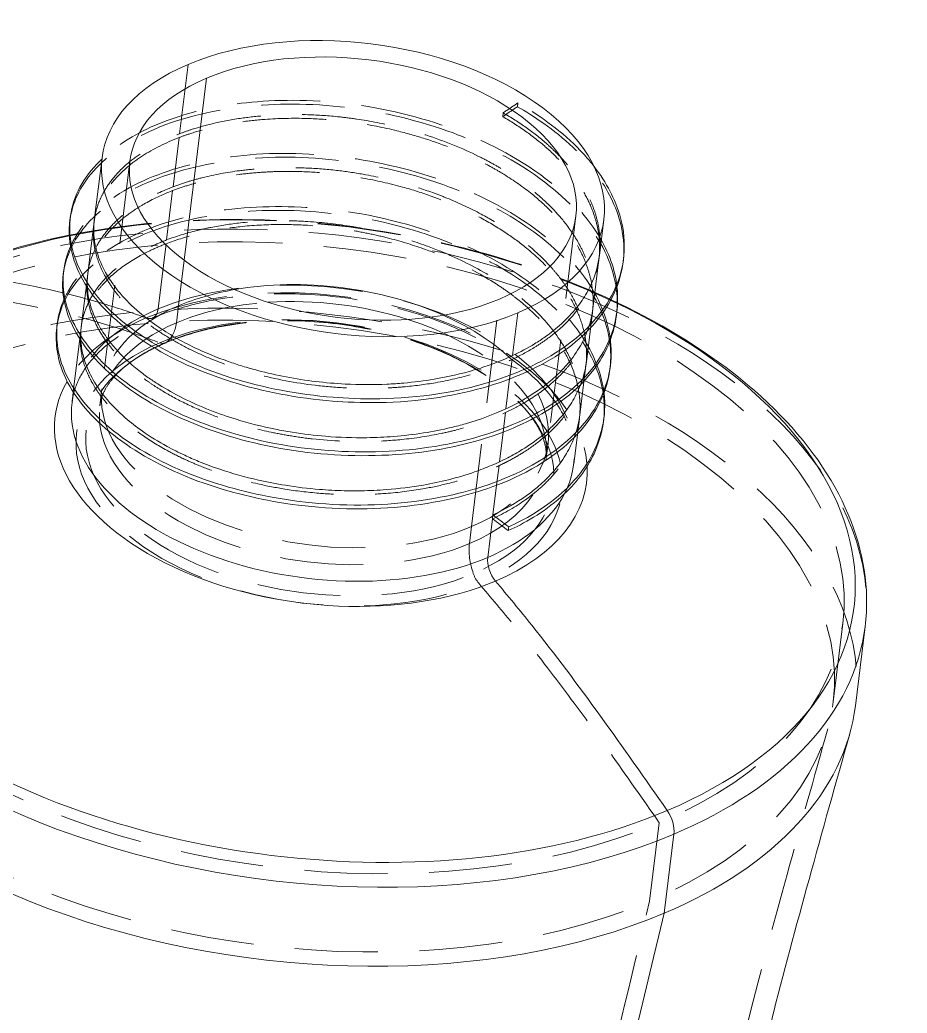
# Model space of a CAD drawing. Header units: millimetres. Extents: x -4200 to 3581, y -7493 to -4075.
# Drawn here: x 715.1 to 762.5, y -4242.2 to -4189.1 of the extents above; entities that cross this region are included whole.
import ezdxf

# ---------------------------------------------------------------- set-up
doc = ezdxf.new("R2010")
doc.units = ezdxf.units.MM
doc.header["$LTSCALE"] = 0.7
doc.linetypes.add('HIDDEN', pattern=[9.525, 6.35, -3.175])

msp = doc.modelspace()

# ---------------------------------------------------------------- linework, layer by layer
at = {"color": 3, "linetype": 'HIDDEN', "lineweight": 0, "extrusion": (0.099506, 0.810411, 0.57735)}
for p, q in [((724.064, -4191.513), (723.609, -4195.217)), ((740.889, -4194.1), (740.865, -4194.303)), ((723.584, -4195.42), (723.261, -4198.054)), ((720.956, -4196.684), (719.464, -4208.84)), ((723.236, -4198.256), (722.912, -4200.89)), ((744.777, -4199.609), (743.285, -4211.765)), ((719.031, -4200.054), (718.708, -4202.688)), ((722.46, -4204.574), (722.887, -4201.093)), ((723.549, -4204.406), (723.848, -4201.975)), ((746.004, -4201.926), (745.681, -4204.56)), ((718.683, -4202.89), (718.36, -4205.524)), ((723.438, -4205.311), (723.549, -4204.406)), ((739.199, -4216.199), (740.692, -4204.043)), ((745.656, -4204.762), (745.333, -4207.396)), ((718.335, -4205.727), (717.932, -4209.01)), ((741.364, -4207.269), (741.236, -4208.312)), ((745.308, -4207.599), (744.984, -4210.233)), ((719.464, -4208.84), (719.353, -4209.745)), ((741.016, -4210.105), (740.888, -4211.151)), ((744.959, -4210.435), (744.662, -4212.853)), ((743.285, -4211.765), (743.174, -4212.67)), ((740.668, -4212.942), (740.539, -4213.989)), ((739.088, -4217.104), (739.199, -4216.199)), ((758.518, -4225.555), (759.031, -4221.373)), ((748.712, -4236.197), (749.226, -4232.015))]:
    msp.add_line(p, q, dxfattribs=at)
at = {"color": 6, "linetype": 'Continuous', "lineweight": 0, "extrusion": (0.099506, 0.810411, 0.57735)}
for p, q in [((723.848, -4201.975), (725.042, -4192.25)), ((719.467, -4196.501), (719.056, -4199.851)), ((717.773, -4199.672), (717.748, -4199.874)), ((746.266, -4199.792), (746.029, -4201.723)), ((747.32, -4201.867), (747.296, -4202.069)), ((717.417, -4202.549), (717.392, -4202.752)), ((741.67, -4204.78), (741.389, -4207.066)), ((746.963, -4204.712), (746.938, -4204.915)), ((717.078, -4205.364), (717.053, -4205.566)), ((746.618, -4207.577), (746.593, -4207.78)), ((741.236, -4208.312), (741.041, -4209.903)), ((717.932, -4209.01), (717.864, -4209.563)), ((746.274, -4210.366), (746.249, -4210.568)), ((740.888, -4211.151), (740.693, -4212.739)), ((740.539, -4213.989), (740.344, -4215.576)), ((740.344, -4215.576), (740.32, -4215.778)), ((740.32, -4215.778), (740.066, -4217.842)), ((759.701, -4225.762), (760.22, -4221.539)), ((750.006, -4232.625), (749.488, -4236.847))]:
    msp.add_line(p, q, dxfattribs=at)
at = {"color": 6, "linetype": 'Continuous', "lineweight": 0, "extrusion": (5.13278e-17, 1.61482e-16, -1)}
msp.add_ellipse((732.867, -4198.147), major_axis=(13.399, -1.645), ratio=0.57735, start_param=-2.356194, end_param=0.785398, dxfattribs=at)
at = {"color": 6, "linetype": 'Continuous', "lineweight": 0, "extrusion": (2.24539e-17, 1.09099e-16, -1)}
msp.add_ellipse((732.867, -4198.147), major_axis=(11.911, -1.462), ratio=0.57735, start_param=-2.356194, end_param=0.785398, dxfattribs=at)
at = {"color": 6, "linetype": 'Continuous', "lineweight": 0}
for centre, major_axis, start_param, end_param in [((732.867, -4198.147), (-13.399, 1.645), -0.785398, 2.356194), ((732.867, -4198.147), (-11.911, 1.462), -0.785398, 2.356194), ((730.555, -4216.973), (-29.066, 3.569), -0.785398, 2.356194), ((731.156, -4212.082), (-14.195, 1.743), -0.239653, 2.356194), ((731.263, -4211.208), (-13.399, 1.645), 0, 2.356194), ((730.443, -4217.883), (-29.776, 3.656), 0, 2.356194), ((740.801, -4218.395), (0.44, -1.037), -2.356194, -1.07857), ((729.925, -4222.106), (-29.776, 3.656), 0, 2.356194)]:
    msp.add_ellipse(centre, major_axis=major_axis, ratio=0.57735, start_param=start_param, end_param=end_param, dxfattribs=at)
at = {"color": 3, "linetype": 'HIDDEN', "lineweight": 0, "extrusion": (-9.96433e-18, 2.24936e-16, -1)}
for centre in [(730.446, -4217.863), (729.932, -4222.045)]:
    msp.add_ellipse(centre, major_axis=(28.585, -3.51), ratio=0.57735, start_param=-2.356194, end_param=0.785398, dxfattribs=at)
at = {"color": 3, "linetype": 'HIDDEN', "lineweight": 0, "extrusion": (-2.96557e-17, -1.08215e-16, -1)}
msp.add_ellipse((730.555, -4216.973), major_axis=(29.066, -3.569), ratio=0.57735, start_param=-2.097647, end_param=-1.041949, dxfattribs=at)
at = {"color": 3, "linetype": 'HIDDEN', "lineweight": 0, "extrusion": (9.00532e-18, -1.10571e-18, -1)}
msp.add_ellipse((730.443, -4217.883), major_axis=(29.776, -3.656), ratio=0.57735, start_param=-2.356194, end_param=0, dxfattribs=at)
at = {"color": 6, "linetype": 'Continuous', "lineweight": 0, "extrusion": (1.34743e-16, -1.65443e-17, -1)}
msp.add_ellipse((730.555, -4216.973), major_axis=(29.066, -3.569), ratio=0.57735, start_param=-2.356194, end_param=-2.097647, dxfattribs=at)
at = {"color": 3, "linetype": 'HIDDEN', "lineweight": 0, "extrusion": (8.90291e-17, 1.56853e-16, -1)}
msp.add_ellipse((731.263, -4211.208), major_axis=(13.399, -1.645), ratio=0.57735, start_param=-2.356194, end_param=0.212743, dxfattribs=at)
at = {"color": 6, "linetype": 'Continuous', "lineweight": 0, "extrusion": (-3.35551e-17, 2.8376e-16, -1)}
msp.add_ellipse((731.374, -4210.303), major_axis=(11.911, -1.462), ratio=0.57735, start_param=-2.057491, end_param=-1.084101, dxfattribs=at)
at = {"color": 3, "linetype": 'HIDDEN', "lineweight": 0, "extrusion": (1.77604e-16, 9.0049e-17, -1)}
msp.add_ellipse((731.156, -4212.082), major_axis=(14.195, -1.743), ratio=0.57735, start_param=-2.356194, end_param=-0.103081, dxfattribs=at)
at = {"color": 3, "linetype": 'HIDDEN', "lineweight": 0}
for centre, major_axis, start_param, end_param in [((730.446, -4217.863), (-28.585, 3.51), -0.785398, 2.356194), ((731.374, -4210.303), (-11.911, 1.462), -0.785398, 2.356194), ((731.156, -4212.082), (-14.195, 1.743), -0.785398, -0.239653), ((731.263, -4211.208), (-13.399, 1.645), -0.785398, 0), ((731.263, -4211.208), (-11.911, 1.462), -0.785398, 2.356194), ((721.725, -4204.021), (1.026, -2.418), 0.114615, 0.785398), ((731.068, -4212.797), (-12.961, 1.591), -0.785398, 2.356194), ((731.101, -4212.531), (-12.475, 1.532), -0.785398, 2.356194), ((722.469, -4205.493), (0.379, -0.893), -0.502094, 0.114615), ((729.932, -4222.045), (-28.585, 3.51), -0.785398, 2.356194)]:
    msp.add_ellipse(centre, major_axis=major_axis, ratio=0.57735, start_param=start_param, end_param=end_param, dxfattribs=at)
at = {"color": 3, "linetype": 'HIDDEN', "lineweight": 0, "extrusion": (-2.07253e-17, 2.54474e-18, -1)}
msp.add_ellipse((729.925, -4222.106), major_axis=(29.776, -3.656), ratio=0.57735, start_param=-2.356194, end_param=0, dxfattribs=at)
at = {"color": 3, "linetype": 'HIDDEN', "lineweight": 0, "extrusion": (-1.996e-17, 1.14307e-16, -1)}
msp.add_ellipse((731.374, -4210.303), major_axis=(11.911, -1.462), ratio=0.57735, start_param=-2.356194, end_param=-2.057491, dxfattribs=at)
at = {"color": 3, "linetype": 'HIDDEN', "lineweight": 0, "extrusion": (1.73252e-16, 2.02439e-16, -1)}
msp.add_ellipse((731.068, -4212.797), major_axis=(12.961, -1.591), ratio=0.57735, start_param=-2.356194, end_param=0.785398, dxfattribs=at)
at = {"color": 3, "linetype": 'HIDDEN', "lineweight": 0, "extrusion": (5.01914e-17, 4.97653e-17, -1)}
msp.add_ellipse((731.101, -4212.531), major_axis=(12.475, -1.532), ratio=0.57735, start_param=-2.356194, end_param=0.785398, dxfattribs=at)
at = {"color": 3, "linetype": 'HIDDEN', "lineweight": 0, "extrusion": (4.45077e-17, 2.18247e-16, -1)}
msp.add_ellipse((731.263, -4211.208), major_axis=(11.911, -1.462), ratio=0.57735, start_param=-2.356194, end_param=-1.889304, dxfattribs=at)
at = {"color": 6, "linetype": 'Continuous', "lineweight": 0, "extrusion": (1.99183e-16, -2.44565e-17, -1)}
msp.add_ellipse((731.263, -4211.208), major_axis=(11.911, -1.462), ratio=0.57735, start_param=-1.889304, end_param=-1.252288, dxfattribs=at)
at = {"color": 6, "linetype": 'Continuous', "lineweight": 0, "extrusion": (6.18625e-17, 4.83323e-17, -1)}
msp.add_ellipse((730.555, -4216.973), major_axis=(29.066, -3.569), ratio=0.57735, start_param=-1.041949, end_param=0.785398, dxfattribs=at)
at = {"color": 3, "linetype": 'HIDDEN', "lineweight": 0, "extrusion": (2.94083e-17, 7.27882e-17, -1)}
for centre, major_axis, start_param, end_param in [((721.725, -4204.021), (0.44, -1.037), -0.785398, 0.492227), ((739.852, -4218.592), (-0.379, 0.893), -2.07289, -1.456181)]:
    msp.add_ellipse(centre, major_axis=major_axis, ratio=0.57735, start_param=start_param, end_param=end_param, dxfattribs=at)
at = {"color": 3, "linetype": 'HIDDEN', "lineweight": 0, "extrusion": (1.92353e-16, 2.00094e-16, -1)}
msp.add_ellipse((731.374, -4210.303), major_axis=(11.911, -1.462), ratio=0.57735, start_param=-1.084101, end_param=0.785398, dxfattribs=at)
at = {"color": 3, "linetype": 'HIDDEN', "lineweight": 0, "extrusion": (4.82674e-17, 2.17786e-16, -1)}
msp.add_ellipse((731.263, -4211.208), major_axis=(11.911, -1.462), ratio=0.57735, start_param=-1.252288, end_param=0.785398, dxfattribs=at)
at = {"color": 6, "linetype": 'Continuous', "lineweight": 0, "extrusion": (2.0936e-16, 3.02218e-17, -1)}
msp.add_ellipse((731.156, -4212.082), major_axis=(14.195, -1.743), ratio=0.57735, start_param=-0.103081, end_param=0.785398, dxfattribs=at)
at = {"color": 6, "linetype": 'Continuous', "lineweight": 0, "extrusion": (-4.44664e-17, -5.04682e-17, -1)}
msp.add_ellipse((731.263, -4211.208), major_axis=(13.399, -1.645), ratio=0.57735, start_param=0.212743, end_param=0.785398, dxfattribs=at)
at = {"color": 3, "linetype": 'HIDDEN', "lineweight": 0, "extrusion": (7.71841e-18, 1.23887e-16, -1)}
msp.add_ellipse((740.801, -4218.395), major_axis=(-1.026, 2.418), ratio=0.57735, start_param=-1.456181, end_param=-0.785398, dxfattribs=at)
at = {"color": 6, "linetype": 'Continuous', "lineweight": 0, "extrusion": (7.22579e-17, 4.70559e-17, -1)}
for centre in [(730.443, -4217.883), (729.925, -4222.106)]:
    msp.add_ellipse(centre, major_axis=(29.776, -3.656), ratio=0.57735, start_param=0, end_param=0.785398, dxfattribs=at)
at = {"color": 6, "linetype": 'Continuous', "lineweight": 0, "extrusion": (2.00534e-16, 2.48165e-17, -1)}
msp.add_ellipse((749.198, -4232.016), major_axis=(0.484, -1.141), ratio=0.57735, start_param=-1.920138, end_param=-0.785398, dxfattribs=at)
at = {"color": 3, "linetype": 'HIDDEN', "lineweight": 0}
for points, knots in [([(746.967, -4203.378), (746.864, -4202.461), (746.537, -4201.548), (745.271, -4199.487), (744.217, -4198.388), (741.235, -4196.199), (739.507, -4195.442), (736.463, -4194.316), (734.534, -4193.849), (730.551, -4193.363), (728.709, -4193.396), (725.685, -4193.719), (723.926, -4194.06), (721.145, -4195.27), (720.194, -4195.881), (719.458, -4196.577)], [-5.258637, -5.258637, -5.258637, -5.258637, -5.101415, -5.101415, -4.902509, -4.902509, -4.652205, -4.652205, -4.301963, -4.301963, -3.931876, -3.931876, -3.572313, -3.572313, -3.327623, -3.327623, -3.327623, -3.327623]), ([(746.938, -4204.915), (746.96, -4204.741), (746.973, -4204.566), (747.011, -4203.201), (746.676, -4202.018), (745.246, -4199.69), (744.192, -4198.59), (741.211, -4196.402), (739.482, -4195.645), (736.438, -4194.519), (734.509, -4194.051), (730.527, -4193.566), (728.684, -4193.598), (725.66, -4193.922), (723.901, -4194.263), (720.89, -4195.573), (719.786, -4196.339), (718.289, -4198.031), (717.865, -4198.924), (717.748, -4199.874)], [9.737089, 9.737089, 9.737089, 9.737089, 9.767198, 9.767198, 9.970911, 9.970911, 10.170077, 10.170077, 10.42071, 10.42071, 10.771412, 10.771412, 11.141984, 11.141984, 11.502019, 11.502019, 11.797201, 11.797201, 12.070836, 12.070836, 12.070836, 12.070836]), ([(741.65, -4193.773), (741.52, -4193.86), (741.39, -4193.948), (741.128, -4194.125), (740.996, -4194.214), (740.865, -4194.303)], [-0.1292947, -0.1292947, -0.1292947, -0.1292947, -0.0650104, -0.0650104, -0.0000104, -0.0000104, -0.0000104, -0.0000104]), ([(740.889, -4194.1), (741.021, -4194.011), (741.153, -4193.922), (741.415, -4193.746), (741.545, -4193.658), (741.675, -4193.57)], [-0.1307165, -0.1307165, -0.1307165, -0.1307165, -0.0657165, -0.0657165, -0.0014321, -0.0014321, -0.0014321, -0.0014321]), ([(741.675, -4193.57), (741.671, -4193.604), (741.667, -4193.638), (741.659, -4193.705), (741.654, -4193.739), (741.65, -4193.773)], [-0.02572589, -0.02572589, -0.02572589, -0.02572589, -0.01321649, -0.01321649, -0.00072589, -0.00072589, -0.00072589, -0.00072589]), ([(747.296, -4202.069), (747.301, -4202.025), (747.306, -4201.981), (747.45, -4200.504), (746.987, -4199.295), (746.117, -4197.615), (745.463, -4196.758), (743.597, -4194.965), (742.483, -4194.248), (741.65, -4193.773)], [14.2641015, 14.2641015, 14.2641015, 14.2641015, 14.2713109, 14.2713109, 14.5041159, 14.5041159, 14.7602523, 14.7602523, 15.0790102, 15.0790102, 15.0790102, 15.0790102]), ([(745.741, -4196.959), (745.423, -4196.547), (745.061, -4196.145), (743.622, -4194.762), (742.508, -4194.046), (741.675, -4193.57)], [-0.4427402, -0.4427402, -0.4427402, -0.4427402, -0.3183493, -0.3183493, -0.000009, -0.000009, -0.000009, -0.000009]), ([(741.016, -4210.105), (741.214, -4210.013), (741.407, -4209.917), (741.77, -4209.724), (741.941, -4209.628), (742.611, -4209.227), (743.068, -4208.898), (743.705, -4208.347), (743.918, -4208.14), (744.254, -4207.776), (744.385, -4207.621), (744.748, -4207.149), (744.955, -4206.824), (745.328, -4206.087), (745.477, -4205.672), (745.636, -4204.963), (745.674, -4204.674), (745.711, -4203.889), (745.662, -4203.39), (745.486, -4202.659), (745.415, -4202.428), (745.246, -4201.975), (745.149, -4201.752), (744.828, -4201.116), (744.571, -4200.706), (744.037, -4200.003), (743.781, -4199.706), (743.176, -4199.082), (742.819, -4198.756), (741.97, -4198.071), (741.466, -4197.716), (740.717, -4197.255), (740.503, -4197.129), (740.047, -4196.876), (739.804, -4196.748), (738.672, -4196.185), (737.723, -4195.803), (736.234, -4195.326), (735.729, -4195.183), (734.498, -4194.882), (733.767, -4194.74), (732.728, -4194.588), (732.423, -4194.55), (731.554, -4194.458), (730.991, -4194.42), (729.663, -4194.378), (728.904, -4194.394), (727.708, -4194.485), (727.258, -4194.534), (726.302, -4194.675), (725.801, -4194.771), (724.93, -4194.981), (724.554, -4195.087), (723.985, -4195.273), (723.782, -4195.344), (723.584, -4195.42)], [-4.246544, -4.246544, -4.246544, -4.246544, -4.167982, -4.167982, -4.094329, -4.094329, -3.871276, -3.871276, -3.745471, -3.745471, -3.656157, -3.656157, -3.478562, -3.478562, -3.265675, -3.265675, -3.122618, -3.122618, -2.880181, -2.880181, -2.768188, -2.768188, -2.659466, -2.659466, -2.454828, -2.454828, -2.300221, -2.300221, -2.121064, -2.121064, -1.907467, -1.907467, -1.824856, -1.824856, -1.735608, -1.735608, -1.417133, -1.417133, -1.25801, -1.25801, -1.035184, -1.035184, -0.942669, -0.942669, -0.771758, -0.771758, -0.536111, -0.536111, -0.389909, -0.389909, -0.218018, -0.218018, -0.079451, -0.079451, -0.000003, -0.000003, -0.000003, -0.000003]), ([(723.609, -4195.217), (723.807, -4195.142), (724.009, -4195.07), (724.579, -4194.884), (724.955, -4194.778), (725.826, -4194.569), (726.327, -4194.472), (727.283, -4194.332), (727.732, -4194.282), (728.929, -4194.192), (729.688, -4194.176), (731.016, -4194.217), (731.578, -4194.256), (732.448, -4194.347), (732.753, -4194.386), (733.792, -4194.537), (734.522, -4194.679), (735.753, -4194.98), (736.259, -4195.123), (737.748, -4195.6), (738.697, -4195.983), (739.829, -4196.546), (740.072, -4196.673), (740.528, -4196.927), (740.742, -4197.052), (741.491, -4197.514), (741.994, -4197.868), (742.844, -4198.554), (743.201, -4198.879), (743.806, -4199.504), (744.062, -4199.801), (744.595, -4200.504), (744.853, -4200.913), (745.174, -4201.55), (745.271, -4201.772), (745.44, -4202.225), (745.511, -4202.456), (745.687, -4203.187), (745.736, -4203.687), (745.699, -4204.472), (745.661, -4204.76), (745.543, -4205.289), (745.47, -4205.529), (745.38, -4205.766)], [-4.246546, -4.246546, -4.246546, -4.246546, -4.167099, -4.167099, -4.028532, -4.028532, -3.856641, -3.856641, -3.710438, -3.710438, -3.474791, -3.474791, -3.30388, -3.30388, -3.211365, -3.211365, -2.988539, -2.988539, -2.829417, -2.829417, -2.510941, -2.510941, -2.421693, -2.421693, -2.339083, -2.339083, -2.125485, -2.125485, -1.946328, -1.946328, -1.791721, -1.791721, -1.587083, -1.587083, -1.478362, -1.478362, -1.366368, -1.366368, -1.123931, -1.123931, -0.980874, -0.980874, -0.85871, -0.85871, -0.85871, -0.85871]), ([(741.364, -4207.269), (741.781, -4207.075), (742.175, -4206.864), (742.741, -4206.518), (742.93, -4206.394), (743.422, -4206.046), (743.711, -4205.815), (744.278, -4205.299), (744.548, -4205.012), (744.992, -4204.456), (745.173, -4204.191), (745.566, -4203.506), (745.745, -4203.078), (745.956, -4202.3), (746.013, -4201.954), (746.043, -4201.431), (746.045, -4201.257), (746.027, -4200.852), (746.001, -4200.62), (745.917, -4200.143), (745.856, -4199.898), (745.673, -4199.323), (745.538, -4198.994), (745.209, -4198.347), (745.017, -4198.03), (744.482, -4197.271), (744.11, -4196.835), (743.518, -4196.249), (743.342, -4196.085), (742.828, -4195.637), (742.474, -4195.358), (741.709, -4194.815), (741.297, -4194.552), (740.865, -4194.303)], [-2.392113, -2.392113, -2.392113, -2.392113, -2.22657, -2.22657, -2.138839, -2.138839, -1.988459, -1.988459, -1.818084, -1.818084, -1.671546, -1.671546, -1.449485, -1.449485, -1.277689, -1.277689, -1.192551, -1.192551, -1.080135, -1.080135, -0.961174, -0.961174, -0.800681, -0.800681, -0.642706, -0.642706, -0.416346, -0.416346, -0.326586, -0.326586, -0.165819, -0.165819, -0.00001, -0.00001, -0.00001, -0.00001]), ([(740.889, -4194.1), (741.322, -4194.35), (741.734, -4194.613), (742.499, -4195.156), (742.853, -4195.434), (743.367, -4195.883), (743.543, -4196.047), (744.135, -4196.633), (744.506, -4197.068), (745.042, -4197.828), (745.234, -4198.145), (745.563, -4198.791), (745.698, -4199.12), (745.881, -4199.695), (745.941, -4199.941), (746.026, -4200.418), (746.052, -4200.649), (746.069, -4201.055), (746.068, -4201.229), (746.052, -4201.509), (746.042, -4201.617), (746.029, -4201.723)], [-2.39211, -2.39211, -2.39211, -2.39211, -2.226301, -2.226301, -2.065534, -2.065534, -1.975773, -1.975773, -1.749414, -1.749414, -1.591439, -1.591439, -1.430946, -1.430946, -1.311984, -1.311984, -1.199569, -1.199569, -1.11443, -1.11443, -1.061557, -1.061557, -1.061557, -1.061557]), ([(723.584, -4195.42), (722.859, -4195.697), (722.205, -4196.024), (721.345, -4196.582), (721.079, -4196.778), (720.515, -4197.256), (720.234, -4197.544), (719.815, -4198.072), (719.659, -4198.305), (719.44, -4198.702), (719.364, -4198.862), (719.197, -4199.277), (719.121, -4199.535), (719.012, -4200.112), (718.99, -4200.432), (719.021, -4201.024), (719.062, -4201.295), (719.225, -4201.956), (719.376, -4202.345), (719.709, -4202.973), (719.859, -4203.215), (720.146, -4203.617), (720.273, -4203.779), (720.708, -4204.292), (721.053, -4204.636), (721.726, -4205.211), (722.035, -4205.449), (722.676, -4205.892), (723.004, -4206.099), (723.685, -4206.489), (724.036, -4206.672), (724.969, -4207.117), (725.571, -4207.364), (726.443, -4207.671), (726.69, -4207.752), (727.21, -4207.912), (727.484, -4207.99), (728.756, -4208.327), (729.791, -4208.524), (731.372, -4208.714), (731.902, -4208.759), (733.177, -4208.825), (733.921, -4208.828), (734.958, -4208.78), (735.258, -4208.76), (736.139, -4208.683), (736.713, -4208.609), (737.974, -4208.39), (738.652, -4208.234), (739.61, -4207.951), (739.915, -4207.851), (740.611, -4207.599), (740.996, -4207.441), (741.364, -4207.269)], [-4.246257, -4.246257, -4.246257, -4.246257, -3.955219, -3.955219, -3.809399, -3.809399, -3.617669, -3.617669, -3.473911, -3.473911, -3.379439, -3.379439, -3.232482, -3.232482, -3.055839, -3.055839, -2.908426, -2.908426, -2.696817, -2.696817, -2.562556, -2.562556, -2.470815, -2.470815, -2.267904, -2.267904, -2.117528, -2.117528, -1.976174, -1.976174, -1.839123, -1.839123, -1.625277, -1.625277, -1.542637, -1.542637, -1.453697, -1.453697, -1.134272, -1.134272, -0.974915, -0.974915, -0.751097, -0.751097, -0.659367, -0.659367, -0.479297, -0.479297, -0.254507, -0.254507, -0.146269, -0.146269, -0.000008, -0.000008, -0.000008, -0.000008]), ([(719.056, -4199.851), (719.067, -4199.765), (719.08, -4199.68), (719.146, -4199.333), (719.222, -4199.075), (719.389, -4198.66), (719.465, -4198.5), (719.684, -4198.102), (719.84, -4197.869), (720.259, -4197.342), (720.54, -4197.054), (721.104, -4196.576), (721.37, -4196.379), (722.23, -4195.821), (722.884, -4195.494), (723.609, -4195.217)], [-1.06168, -1.06168, -1.06168, -1.06168, -1.013886, -1.013886, -0.866914, -0.866914, -0.772431, -0.772431, -0.628658, -0.628658, -0.436908, -0.436908, -0.291072, -0.291072, -0.000003, -0.000003, -0.000003, -0.000003]), ([(746.593, -4207.78), (746.645, -4207.358), (746.647, -4206.929), (746.475, -4205.341), (746.002, -4204.173), (744.129, -4201.591), (742.699, -4200.54), (740.558, -4199.166), (738.982, -4198.342), (735.093, -4197.094), (733.147, -4196.713), (729.292, -4196.393), (727.425, -4196.46), (723.981, -4197.03), (722.436, -4197.515), (719.649, -4198.943), (718.76, -4199.832), (717.766, -4201.288), (717.484, -4202.008), (717.392, -4202.752)], [5.238051, 5.238051, 5.238051, 5.238051, 5.312151, 5.312151, 5.507771, 5.507771, 5.770399, 5.770399, 6.075565, 6.075565, 6.342802, 6.342802, 6.611044, 6.611044, 6.87198, 6.87198, 7.183073, 7.183073, 7.447307, 7.447307, 7.447307, 7.447307]), ([(746.617, -4206.22), (746.48, -4205.091), (746.011, -4203.948), (744.154, -4201.388), (742.724, -4200.337), (740.583, -4198.963), (739.007, -4198.14), (735.118, -4196.891), (733.171, -4196.51), (729.317, -4196.191), (727.45, -4196.257), (724.005, -4196.827), (722.461, -4197.312), (719.674, -4198.74), (718.785, -4199.629), (718.066, -4200.682), (717.912, -4200.956), (717.787, -4201.237)], [-9.75011, -9.75011, -9.75011, -9.75011, -9.558706, -9.558706, -9.296422, -9.296422, -8.991656, -8.991656, -8.724769, -8.724769, -8.456879, -8.456879, -8.196284, -8.196284, -7.885599, -7.885599, -7.780739, -7.780739, -7.780739, -7.780739]), ([(723.261, -4198.054), (723.525, -4197.953), (723.798, -4197.859), (724.326, -4197.695), (724.579, -4197.625), (725.466, -4197.402), (726.128, -4197.277), (727.185, -4197.141), (727.561, -4197.103), (728.219, -4197.057), (728.499, -4197.043), (729.304, -4197.019), (729.834, -4197.023), (730.908, -4197.069), (731.452, -4197.111), (732.472, -4197.228), (732.948, -4197.297), (734.137, -4197.508), (734.846, -4197.668), (736.076, -4198.008), (736.603, -4198.175), (737.376, -4198.453), (737.63, -4198.55), (738.521, -4198.911), (739.136, -4199.198), (740.187, -4199.76), (740.633, -4200.026), (741.446, -4200.566), (741.815, -4200.838), (742.653, -4201.522), (743.096, -4201.944), (743.634, -4202.55), (743.775, -4202.72), (744.024, -4203.044), (744.134, -4203.197), (744.466, -4203.693), (744.661, -4204.04), (744.987, -4204.75), (745.115, -4205.112), (745.289, -4205.803), (745.34, -4206.132), (745.389, -4206.919), (745.356, -4207.375), (745.223, -4208.005), (745.174, -4208.187), (745.089, -4208.447), (745.06, -4208.528), (745.029, -4208.608)], [-4.246159, -4.246159, -4.246159, -4.246159, -4.139938, -4.139938, -4.047114, -4.047114, -3.820872, -3.820872, -3.699405, -3.699405, -3.611316, -3.611316, -3.447966, -3.447966, -3.28323, -3.28323, -3.138824, -3.138824, -2.920866, -2.920866, -2.752279, -2.752279, -2.667731, -2.667731, -2.45169, -2.45169, -2.278139, -2.278139, -2.11731, -2.11731, -1.887716, -1.887716, -1.799669, -1.799669, -1.722074, -1.722074, -1.550142, -1.550142, -1.374128, -1.374128, -1.214708, -1.214708, -0.990702, -0.990702, -0.899044, -0.899044, -0.857596, -0.857596, -0.857596, -0.857596]), ([(740.668, -4212.942), (740.817, -4212.872), (740.964, -4212.8), (741.378, -4212.587), (741.638, -4212.441), (742.246, -4212.065), (742.581, -4211.829), (743.177, -4211.349), (743.442, -4211.106), (743.979, -4210.542), (744.239, -4210.215), (744.643, -4209.593), (744.798, -4209.302), (744.987, -4208.861), (745.042, -4208.715), (745.149, -4208.389), (745.198, -4208.208), (745.331, -4207.578), (745.364, -4207.122), (745.315, -4206.335), (745.264, -4206.006), (745.091, -4205.314), (744.962, -4204.952), (744.636, -4204.242), (744.441, -4203.895), (744.109, -4203.399), (743.999, -4203.246), (743.75, -4202.923), (743.609, -4202.753), (743.072, -4202.147), (742.628, -4201.725), (741.79, -4201.04), (741.421, -4200.769), (740.608, -4200.229), (740.162, -4199.963), (739.111, -4199.4), (738.497, -4199.113), (737.605, -4198.752), (737.351, -4198.655), (736.578, -4198.378), (736.051, -4198.211), (734.821, -4197.871), (734.113, -4197.711), (732.923, -4197.5), (732.447, -4197.431), (731.427, -4197.314), (730.884, -4197.271), (729.809, -4197.225), (729.279, -4197.222), (728.474, -4197.246), (728.194, -4197.26), (727.536, -4197.306), (727.16, -4197.343), (726.103, -4197.48), (725.441, -4197.604), (724.554, -4197.827), (724.302, -4197.898), (723.774, -4198.061), (723.5, -4198.155), (723.236, -4198.256)], [-4.246164, -4.246164, -4.246164, -4.246164, -4.18681, -4.18681, -4.074974, -4.074974, -3.913323, -3.913323, -3.762976, -3.762976, -3.577091, -3.577091, -3.421997, -3.421997, -3.347122, -3.347122, -3.255464, -3.255464, -3.031458, -3.031458, -2.872038, -2.872038, -2.696024, -2.696024, -2.524091, -2.524091, -2.446496, -2.446496, -2.35845, -2.35845, -2.128856, -2.128856, -1.968027, -1.968027, -1.794476, -1.794476, -1.578435, -1.578435, -1.493887, -1.493887, -1.3253, -1.3253, -1.107342, -1.107342, -0.962936, -0.962936, -0.7982, -0.7982, -0.63485, -0.63485, -0.546761, -0.546761, -0.425294, -0.425294, -0.199052, -0.199052, -0.106228, -0.106228, -0.000007, -0.000007, -0.000007, -0.000007]), ([(718.686, -4203.425), (718.678, -4203.301), (718.676, -4203.177), (718.687, -4202.837), (718.711, -4202.622), (718.833, -4201.996), (718.979, -4201.592), (719.322, -4200.961), (719.479, -4200.723), (719.872, -4200.225), (720.116, -4199.968), (720.634, -4199.508), (720.9, -4199.303), (721.355, -4198.996), (721.531, -4198.887), (722.184, -4198.511), (722.702, -4198.267), (723.261, -4198.054)], [-1.197189, -1.197189, -1.197189, -1.197189, -1.12908, -1.12908, -1.009728, -1.009728, -0.777376, -0.777376, -0.631548, -0.631548, -0.461125, -0.461125, -0.311655, -0.311655, -0.224591, -0.224591, -0.000006, -0.000006, -0.000006, -0.000006]), ([(723.236, -4198.256), (722.679, -4198.469), (722.163, -4198.712), (721.511, -4199.087), (721.335, -4199.196), (720.869, -4199.51), (720.595, -4199.721), (720.076, -4200.186), (719.835, -4200.441), (719.447, -4200.936), (719.291, -4201.172), (718.955, -4201.795), (718.811, -4202.19), (718.688, -4202.811), (718.662, -4203.029), (718.65, -4203.408), (718.654, -4203.569), (718.694, -4204.027), (718.751, -4204.325), (718.932, -4204.927), (719.056, -4205.23), (719.35, -4205.794), (719.511, -4206.054), (719.977, -4206.701), (720.312, -4207.081), (720.916, -4207.656), (721.151, -4207.859), (721.579, -4208.199), (721.766, -4208.338), (722.127, -4208.591), (722.3, -4208.706), (722.866, -4209.064), (723.278, -4209.296), (724.173, -4209.749), (724.658, -4209.966), (725.608, -4210.341), (726.066, -4210.502), (727.172, -4210.846), (727.828, -4211.016), (728.832, -4211.228), (729.169, -4211.291), (729.902, -4211.411), (730.299, -4211.466), (731.761, -4211.629), (732.834, -4211.674), (734.422, -4211.631), (734.945, -4211.598), (736.189, -4211.475), (736.901, -4211.366), (737.865, -4211.163), (738.137, -4211.1), (738.909, -4210.9), (739.397, -4210.749), (740.264, -4210.435), (740.648, -4210.277), (741.016, -4210.105)], [-4.246436, -4.246436, -4.246436, -4.246436, -4.022781, -4.022781, -3.935394, -3.935394, -3.781129, -3.781129, -3.612722, -3.612722, -3.467404, -3.467404, -3.239831, -3.239831, -3.118714, -3.118714, -3.030722, -3.030722, -2.868557, -2.868557, -2.703352, -2.703352, -2.558831, -2.558831, -2.339569, -2.339569, -2.215302, -2.215302, -2.126426, -2.126426, -2.049568, -2.049568, -1.882361, -1.882361, -1.704531, -1.704531, -1.548678, -1.548678, -1.339017, -1.339017, -1.235, -1.235, -1.114324, -1.114324, -0.793006, -0.793006, -0.633165, -0.633165, -0.40749, -0.40749, -0.316989, -0.316989, -0.146074, -0.146074, -0.000005, -0.000005, -0.000005, -0.000005]), ([(746.276, -4209.054), (746.263, -4208.951), (746.248, -4208.846), (746.018, -4207.538), (745.414, -4206.33), (743.547, -4204.075), (742.325, -4203.068), (739.328, -4201.314), (737.611, -4200.592), (733.459, -4199.402), (731.461, -4199.202), (728.261, -4199.047), (726.459, -4199.16), (722.921, -4199.839), (721.443, -4200.437), (719.358, -4201.653), (718.337, -4202.46), (717.594, -4203.735), (717.508, -4203.906), (717.432, -4204.079)], [-14.269257, -14.269257, -14.269257, -14.269257, -14.25228, -14.25228, -14.060726, -14.060726, -13.868619, -13.868619, -13.679673, -13.679673, -13.437512, -13.437512, -13.111366, -13.111366, -12.731344, -12.731344, -12.387022, -12.387022, -12.334923, -12.334923, -12.334923, -12.334923]), ([(746.249, -4210.568), (746.31, -4210.082), (746.309, -4209.537), (745.993, -4207.74), (745.39, -4206.533), (743.522, -4204.277), (742.3, -4203.271), (739.303, -4201.516), (737.586, -4200.795), (733.434, -4199.605), (731.436, -4199.405), (728.236, -4199.249), (726.434, -4199.363), (722.896, -4200.042), (721.419, -4200.64), (719.333, -4201.856), (718.312, -4202.663), (717.335, -4204.341), (717.13, -4204.946), (717.053, -4205.566)], [0.713036, 0.713036, 0.713036, 0.713036, 0.808038, 0.808038, 0.999844, 0.999844, 1.192203, 1.192203, 1.381396, 1.381396, 1.623876, 1.623876, 1.95045, 1.95045, 2.33097, 2.33097, 2.675743, 2.675743, 2.85347, 2.85347, 2.85347, 2.85347]), ([(717.72, -4200.634), (718.283, -4200.521), (718.855, -4200.419), (722.404, -4199.863), (725.559, -4199.701), (731.92, -4199.991), (735.124, -4200.441), (741.272, -4201.911), (744.214, -4202.929), (746.919, -4204.205), (746.96, -4204.224), (747.001, -4204.243)], [3.40499, 3.40499, 3.40499, 3.40499, 3.46858, 3.46858, 3.79482, 3.79482, 4.12015, 4.12015, 4.445582, 4.445582, 4.450565, 4.450565, 4.450565, 4.450565]), ([(740.32, -4215.778), (740.97, -4215.475), (741.565, -4215.132), (742.298, -4214.61), (742.49, -4214.462), (742.927, -4214.096), (743.162, -4213.874), (743.662, -4213.339), (743.912, -4213.021), (744.296, -4212.424), (744.443, -4212.15), (744.713, -4211.53), (744.823, -4211.183), (744.962, -4210.501), (744.996, -4210.168), (744.997, -4209.676), (744.991, -4209.52), (744.961, -4209.185), (744.936, -4209.004), (744.811, -4208.349), (744.656, -4207.875), (744.286, -4207.076), (744.102, -4206.75), (743.473, -4205.8), (742.946, -4205.193), (742.14, -4204.455), (741.953, -4204.294), (741.58, -4203.991), (741.395, -4203.849), (740.983, -4203.548), (740.754, -4203.391), (739.783, -4202.763), (738.98, -4202.332), (737.675, -4201.752), (737.215, -4201.568), (736.121, -4201.175), (735.479, -4200.977), (734.475, -4200.717), (734.122, -4200.634), (733.406, -4200.483), (733.042, -4200.416), (731.88, -4200.229), (731.08, -4200.143), (729.819, -4200.073), (729.356, -4200.062), (728.197, -4200.07), (727.509, -4200.108), (726.299, -4200.239), (725.77, -4200.319), (725.001, -4200.472), (724.747, -4200.528), (723.932, -4200.731), (723.394, -4200.899), (722.887, -4201.093)], [-4.246747, -4.246747, -4.246747, -4.246747, -3.98835, -3.98835, -3.890563, -3.890563, -3.754334, -3.754334, -3.573693, -3.573693, -3.427507, -3.427507, -3.250516, -3.250516, -3.08607, -3.08607, -3.010182, -3.010182, -2.922726, -2.922726, -2.692597, -2.692597, -2.531055, -2.531055, -2.214925, -2.214925, -2.124725, -2.124725, -2.041834, -2.041834, -1.945911, -1.945911, -1.648401, -1.648401, -1.493973, -1.493973, -1.289685, -1.289685, -1.180704, -1.180704, -1.069743, -1.069743, -0.827721, -0.827721, -0.685739, -0.685739, -0.468778, -0.468778, -0.292493, -0.292493, -0.203276, -0.203276, -0.000007, -0.000007, -0.000007, -0.000007]), ([(722.912, -4200.89), (723.418, -4200.697), (723.957, -4200.529), (724.772, -4200.326), (725.026, -4200.269), (725.795, -4200.117), (726.323, -4200.036), (727.534, -4199.906), (728.222, -4199.867), (729.381, -4199.859), (729.844, -4199.87), (731.105, -4199.941), (731.905, -4200.027), (733.067, -4200.214), (733.43, -4200.281), (734.147, -4200.431), (734.5, -4200.514), (735.504, -4200.775), (736.146, -4200.972), (737.24, -4201.366), (737.7, -4201.55), (739.004, -4202.129), (739.808, -4202.561), (740.779, -4203.188), (741.008, -4203.345), (741.42, -4203.646), (741.605, -4203.788), (741.978, -4204.091), (742.165, -4204.252), (742.971, -4204.99), (743.498, -4205.597), (744.127, -4206.547), (744.31, -4206.874), (744.681, -4207.672), (744.836, -4208.147), (744.961, -4208.802), (744.986, -4208.982), (745.016, -4209.318), (745.022, -4209.474), (745.021, -4209.965), (744.987, -4210.298), (744.864, -4210.899), (744.786, -4211.167), (744.686, -4211.431)], [-4.246751, -4.246751, -4.246751, -4.246751, -4.043482, -4.043482, -3.954265, -3.954265, -3.777979, -3.777979, -3.561018, -3.561018, -3.419037, -3.419037, -3.177015, -3.177015, -3.066053, -3.066053, -2.957072, -2.957072, -2.752784, -2.752784, -2.598357, -2.598357, -2.300847, -2.300847, -2.204923, -2.204923, -2.122033, -2.122033, -2.031832, -2.031832, -1.715702, -1.715702, -1.55416, -1.55416, -1.324031, -1.324031, -1.236575, -1.236575, -1.160687, -1.160687, -0.996242, -0.996242, -0.860115, -0.860115, -0.860115, -0.860115]), ([(722.887, -4201.093), (722.603, -4201.201), (722.33, -4201.318), (721.848, -4201.545), (721.636, -4201.654), (720.948, -4202.041), (720.513, -4202.34), (719.927, -4202.838), (719.738, -4203.019), (719.442, -4203.341), (719.327, -4203.478), (719.018, -4203.886), (718.848, -4204.163), (718.58, -4204.724), (718.48, -4205.007), (718.352, -4205.55), (718.317, -4205.808), (718.294, -4206.454), (718.335, -4206.844), (718.489, -4207.468), (718.566, -4207.702), (718.73, -4208.099), (718.808, -4208.262), (719.088, -4208.785), (719.326, -4209.14), (719.916, -4209.865), (720.274, -4210.232), (720.964, -4210.831), (721.27, -4211.07), (722.008, -4211.589), (722.451, -4211.863), (723.223, -4212.285), (723.535, -4212.442), (724.099, -4212.704), (724.348, -4212.812), (724.966, -4213.065), (725.341, -4213.205), (726.39, -4213.559), (727.082, -4213.754), (728.268, -4214.024), (728.749, -4214.117), (729.835, -4214.292), (730.441, -4214.365), (731.489, -4214.45), (731.928, -4214.473), (732.675, -4214.491), (732.981, -4214.492), (733.738, -4214.48), (734.187, -4214.46), (735.302, -4214.374), (735.962, -4214.292), (737.061, -4214.1), (737.508, -4214.005), (738.424, -4213.775), (738.889, -4213.636), (739.646, -4213.373), (739.946, -4213.257), (740.383, -4213.072), (740.526, -4213.008), (740.668, -4212.942)], [-4.246103, -4.246103, -4.246103, -4.246103, -4.132, -4.132, -4.036309, -4.036309, -3.808009, -3.808009, -3.684987, -3.684987, -3.59646, -3.59646, -3.428017, -3.428017, -3.265271, -3.265271, -3.121351, -3.121351, -2.909144, -2.909144, -2.782118, -2.782118, -2.692457, -2.692457, -2.49429, -2.49429, -2.278718, -2.278718, -2.128168, -2.128168, -1.939495, -1.939495, -1.819753, -1.819753, -1.729421, -1.729421, -1.600061, -1.600061, -1.375994, -1.375994, -1.226826, -1.226826, -1.043481, -1.043481, -0.911472, -0.911472, -0.819095, -0.819095, -0.682649, -0.682649, -0.476385, -0.476385, -0.32961, -0.32961, -0.167729, -0.167729, -0.056184, -0.056184, -0.000001, -0.000001, -0.000001, -0.000001]), ([(718.337, -4206.25), (718.329, -4206.122), (718.328, -4205.994), (718.342, -4205.606), (718.377, -4205.347), (718.505, -4204.804), (718.605, -4204.522), (718.873, -4203.961), (719.043, -4203.684), (719.351, -4203.276), (719.467, -4203.138), (719.763, -4202.816), (719.952, -4202.635), (720.538, -4202.137), (720.973, -4201.838), (721.661, -4201.452), (721.873, -4201.343), (722.355, -4201.115), (722.628, -4200.999), (722.912, -4200.89)], [-1.19492, -1.19492, -1.19492, -1.19492, -1.12476, -1.12476, -0.98084, -0.98084, -0.818093, -0.818093, -0.64965, -0.64965, -0.561124, -0.561124, -0.438102, -0.438102, -0.209802, -0.209802, -0.11411, -0.11411, -0.000007, -0.000007, -0.000007, -0.000007]), ([(711.666, -4203.711), (712.689, -4203.878), (714.661, -4204.205), (717.583, -4204.806), (720.179, -4205.526), (721.847, -4206.116), (722.553, -4206.381)], [0, 0, 0, 0, 0.282458, 0.545652, 0.808846, 1, 1, 1, 1]), ([(721.83, -4205.055), (721.115, -4204.796), (719.625, -4204.293), (718.149, -4203.897), (717.381, -4203.713)], [0, 0, 0, 0, 0.2032496, 0.4252624, 0.4252624, 0.4252624, 0.4252624]), ([(722.165, -4205.058), (723.195, -4204.621), (724.383, -4204.28), (726.963, -4203.838), (728.356, -4203.739), (731.203, -4203.804), (732.657, -4203.968), (735.466, -4204.545), (736.821, -4204.958), (739.284, -4205.979), (740.393, -4206.588), (742.251, -4207.919), (743.002, -4208.64), (744.106, -4210.108), (744.451, -4210.85), (744.695, -4212), (744.714, -4212.431), (744.662, -4212.853)], [3.141593, 3.141593, 3.141593, 3.141593, 3.447489, 3.447489, 3.755586, 3.755586, 4.065589, 4.065589, 4.375694, 4.375694, 4.684046, 4.684046, 4.990022, 4.990022, 5.301456, 5.301456, 5.497787, 5.497787, 5.497787, 5.497787]), ([(717.864, -4209.563), (717.905, -4209.225), (717.992, -4208.893), (718.262, -4208.236), (718.446, -4207.91), (718.916, -4207.271), (719.204, -4206.958), (719.882, -4206.357), (720.272, -4206.069), (721.15, -4205.532), (721.637, -4205.282), (722.165, -4205.058)], [2.3561945, 2.3561945, 2.3561945, 2.3561945, 2.5132741, 2.5132741, 2.6703538, 2.6703538, 2.8274334, 2.8274334, 2.984513, 2.984513, 3.1415927, 3.1415927, 3.1415927, 3.1415927]), ([(722.848, -4206.386), (723.793, -4205.985), (724.883, -4205.672), (727.249, -4205.269), (728.526, -4205.179), (731.133, -4205.24), (732.463, -4205.392), (735.033, -4205.923), (736.273, -4206.302), (738.525, -4207.241), (739.538, -4207.8), (740.983, -4208.841), (741.497, -4209.294), (741.923, -4209.758)], [3.141593, 3.141593, 3.141593, 3.141593, 3.448319, 3.448319, 3.7571, 3.7571, 4.067671, 4.067671, 4.378327, 4.378327, 4.687321, 4.687321, 4.902061, 4.902061, 4.902061, 4.902061]), ([(721.27, -4207.222), (721.363, -4207.161), (721.459, -4207.1), (721.654, -4206.982), (721.755, -4206.924), (721.961, -4206.81), (722.066, -4206.754), (722.281, -4206.644), (722.392, -4206.591), (722.616, -4206.486), (722.731, -4206.436), (722.848, -4206.386)], [2.9519204, 2.9519204, 2.9519204, 2.9519204, 2.9898549, 2.9898549, 3.0277893, 3.0277893, 3.0657238, 3.0657238, 3.1036582, 3.1036582, 3.1415927, 3.1415927, 3.1415927, 3.1415927]), ([(719.353, -4209.745), (719.371, -4209.592), (719.406, -4209.44), (719.511, -4209.129), (719.583, -4208.969), (719.772, -4208.638), (719.891, -4208.466), (720.185, -4208.115), (720.36, -4207.935), (720.77, -4207.576), (721.006, -4207.397), (721.27, -4207.222)], [2.3561945, 2.3561945, 2.3561945, 2.3561945, 2.4753397, 2.4753397, 2.5944849, 2.5944849, 2.71363, 2.71363, 2.8327752, 2.8327752, 2.9519204, 2.9519204, 2.9519204, 2.9519204]), ([(741.923, -4209.758), (742.138, -4209.991), (742.323, -4210.222), (742.634, -4210.67), (742.76, -4210.887), (742.96, -4211.299), (743.034, -4211.494), (743.138, -4211.861), (743.169, -4212.034), (743.196, -4212.361), (743.193, -4212.517), (743.174, -4212.67)], [4.9020612, 4.9020612, 4.9020612, 4.9020612, 5.0212064, 5.0212064, 5.1403516, 5.1403516, 5.2594968, 5.2594968, 5.378642, 5.378642, 5.4977871, 5.4977871, 5.4977871, 5.4977871]), ([(749.226, -4232.015), (748.338, -4230.741), (746.627, -4228.293), (744.065, -4224.762), (741.747, -4221.778), (740.229, -4219.968), (739.583, -4219.214)], [0, 0, 0, 0, 0.282458, 0.545652, 0.808846, 1, 1, 1, 1]), ([(758.227, -4226.999), (757.492, -4229.608), (756.763, -4232.199), (754.628, -4239.957), (753.282, -4245.09), (751.135, -4254.69), (750.287, -4259.161), (749.173, -4267.24), (748.836, -4270.851), (748.435, -4277.853), (748.345, -4281.208), (748.301, -4288.591), (748.375, -4292.629), (748.557, -4299.118), (748.639, -4301.544), (748.724, -4303.985)], [0, 0, 0, 0, 10.000466, 10.000466, 30.092221, 30.092221, 47.705771, 47.705771, 61.979127, 61.979127, 74.882237, 74.882237, 90.159852, 90.159852, 99.191885, 99.191885, 99.191885, 99.191885]), ([(738.868, -4316.124), (738.971, -4310.362), (739.176, -4299.542), (739.837, -4286.469), (740.729, -4276.843), (742.371, -4264.247), (745.183, -4250.809), (747.831, -4239.848), (748.712, -4236.197)], [0, 0, 0, 0, 0.20122, 0.377694, 0.465931, 0.554168, 0.851389, 1, 1, 1, 1])]:
    msp.add_open_spline(points, degree=3, knots=knots, dxfattribs=at)
at = {"color": 6, "linetype": 'Continuous', "lineweight": 0}
for points, knots in [([(719.458, -4196.577), (719.308, -4196.719), (719.166, -4196.865), (718.232, -4197.921), (717.797, -4198.927), (717.693, -4201.059), (718.018, -4202.159), (719.482, -4204.408), (720.61, -4205.354), (722.863, -4206.85), (724.43, -4207.645), (728.1, -4208.791), (729.944, -4209.14), (733.184, -4209.401), (735.195, -4209.46), (739.303, -4208.804), (740.98, -4208.302), (743.863, -4206.928), (745.014, -4206.075), (746.712, -4204.05), (747.22, -4202.914), (747.475, -4200.301), (747.012, -4199.092), (746.363, -4197.841), (746.077, -4197.394), (745.741, -4196.959)], [-3.327623, -3.327623, -3.327623, -3.327623, -3.277518, -3.277518, -2.973045, -2.973045, -2.671908, -2.671908, -2.327586, -2.327586, -1.947565, -1.947565, -1.621418, -1.621418, -1.379257, -1.379257, -1.190311, -1.190311, -0.998204, -0.998204, -0.80665, -0.80665, -0.57415, -0.57415, -0.44274, -0.44274, -0.44274, -0.44274]), ([(717.748, -4199.874), (717.735, -4199.983), (717.725, -4200.092), (717.669, -4201.262), (717.993, -4202.361), (719.457, -4204.61), (720.585, -4205.557), (722.838, -4207.053), (724.405, -4207.848), (728.075, -4208.993), (729.919, -4209.342), (733.159, -4209.604), (735.17, -4209.663), (739.278, -4209.006), (740.955, -4208.505), (743.838, -4207.13), (744.989, -4206.277), (746.655, -4204.291), (747.157, -4203.202), (747.296, -4202.069)], [12.070836, 12.070836, 12.070836, 12.070836, 12.102073, 12.102073, 12.403606, 12.403606, 12.748379, 12.748379, 13.128899, 13.128899, 13.455473, 13.455473, 13.697953, 13.697953, 13.887146, 13.887146, 14.079505, 14.079505, 14.264101, 14.264101, 14.264101, 14.264101]), ([(741.389, -4207.066), (741.025, -4207.236), (740.644, -4207.394), (739.956, -4207.643), (739.656, -4207.742), (738.664, -4208.036), (737.947, -4208.2), (736.673, -4208.415), (736.131, -4208.483), (735.283, -4208.557), (734.983, -4208.577), (733.946, -4208.625), (733.202, -4208.622), (731.927, -4208.557), (731.397, -4208.511), (729.816, -4208.321), (728.78, -4208.124), (727.508, -4207.788), (727.235, -4207.71), (726.715, -4207.549), (726.468, -4207.468), (725.596, -4207.162), (724.994, -4206.915), (724.06, -4206.47), (723.71, -4206.287), (723.029, -4205.897), (722.701, -4205.69), (722.06, -4205.246), (721.751, -4205.009), (721.078, -4204.433), (720.733, -4204.089), (720.298, -4203.576), (720.171, -4203.415), (719.884, -4203.013), (719.733, -4202.771), (719.401, -4202.142), (719.25, -4201.753), (719.087, -4201.092), (719.046, -4200.821), (719.02, -4200.317), (719.028, -4200.083), (719.056, -4199.851)], [-4.246614, -4.246614, -4.246614, -4.246614, -4.101778, -4.101778, -3.995018, -3.995018, -3.757062, -3.757062, -3.587273, -3.587273, -3.495533, -3.495533, -3.271692, -3.271692, -3.112318, -3.112318, -2.792859, -2.792859, -2.703909, -2.703909, -2.621261, -2.621261, -2.407392, -2.407392, -2.270327, -2.270327, -2.128958, -2.128958, -1.978566, -1.978566, -1.775634, -1.775634, -1.683883, -1.683883, -1.549608, -1.549608, -1.337977, -1.337977, -1.190548, -1.190548, -1.06168, -1.06168, -1.06168, -1.06168]), ([(717.787, -4201.237), (717.486, -4201.908), (717.35, -4202.616), (717.452, -4204.356), (717.871, -4205.399), (719.235, -4207.252), (720.237, -4208.263), (723.227, -4210.065), (724.849, -4210.754), (728.413, -4211.778), (730.318, -4212.088), (734.206, -4212.269), (736.148, -4212.14), (739.983, -4211.391), (741.507, -4210.768), (743.557, -4209.665), (744.914, -4208.794), (746.591, -4206.441), (746.971, -4205.329), (747.01, -4203.917), (746.999, -4203.647), (746.967, -4203.378)], [-7.780739, -7.780739, -7.780739, -7.780739, -7.529465, -7.529465, -7.173331, -7.173331, -6.862646, -6.862646, -6.602051, -6.602051, -6.334161, -6.334161, -6.067274, -6.067274, -5.762508, -5.762508, -5.500224, -5.500224, -5.304861, -5.304861, -5.258637, -5.258637, -5.258637, -5.258637]), ([(746.029, -4201.723), (746, -4201.964), (745.953, -4202.201), (745.77, -4202.876), (745.591, -4203.303), (745.198, -4203.988), (745.017, -4204.253), (744.573, -4204.809), (744.303, -4205.096), (743.736, -4205.612), (743.447, -4205.844), (742.954, -4206.191), (742.766, -4206.315), (742.2, -4206.661), (741.806, -4206.872), (741.389, -4207.066)], [-1.061557, -1.061557, -1.061557, -1.061557, -0.942634, -0.942634, -0.720573, -0.720573, -0.574036, -0.574036, -0.403661, -0.403661, -0.253281, -0.253281, -0.16555, -0.16555, -0.000007, -0.000007, -0.000007, -0.000007]), ([(717.392, -4202.752), (717.361, -4203.012), (717.352, -4203.274), (717.427, -4204.559), (717.846, -4205.602), (719.21, -4207.454), (720.212, -4208.466), (723.202, -4210.267), (724.824, -4210.957), (728.388, -4211.981), (730.293, -4212.291), (734.182, -4212.472), (736.123, -4212.343), (739.958, -4211.594), (741.482, -4210.971), (743.532, -4209.867), (744.889, -4208.996), (746.456, -4206.798), (746.821, -4205.871), (746.938, -4204.915)], [7.447307, 7.447307, 7.447307, 7.447307, 7.539674, 7.539674, 7.896276, 7.896276, 8.207369, 8.207369, 8.468305, 8.468305, 8.736547, 8.736547, 9.003784, 9.003784, 9.30895, 9.30895, 9.571578, 9.571578, 9.737089, 9.737089, 9.737089, 9.737089]), ([(741.041, -4209.903), (740.374, -4210.214), (739.652, -4210.482), (738.632, -4210.776), (738.373, -4210.844), (737.631, -4211.022), (737.138, -4211.119), (736.113, -4211.279), (735.581, -4211.341), (734.57, -4211.421), (734.094, -4211.442), (732.882, -4211.459), (732.144, -4211.434), (730.809, -4211.325), (730.214, -4211.253), (729.323, -4211.111), (729.023, -4211.057), (728.009, -4210.853), (727.309, -4210.676), (726.151, -4210.32), (725.682, -4210.156), (724.725, -4209.781), (724.242, -4209.566), (723.336, -4209.112), (722.913, -4208.874), (722.335, -4208.511), (722.161, -4208.395), (721.799, -4208.142), (721.614, -4208.004), (721.192, -4207.67), (720.961, -4207.471), (720.346, -4206.89), (720.001, -4206.498), (719.527, -4205.838), (719.366, -4205.577), (719.072, -4205.007), (718.947, -4204.699), (718.773, -4204.104), (718.718, -4203.817), (718.69, -4203.496), (718.688, -4203.461), (718.686, -4203.425)], [-4.246307, -4.246307, -4.246307, -4.246307, -3.981301, -3.981301, -3.893472, -3.893472, -3.733307, -3.733307, -3.567309, -3.567309, -3.422595, -3.422595, -3.201058, -3.201058, -3.02093, -3.02093, -2.92836, -2.92836, -2.705609, -2.705609, -2.546505, -2.546505, -2.369885, -2.369885, -2.198662, -2.198662, -2.121176, -2.121176, -2.033013, -2.033013, -1.911278, -1.911278, -1.685356, -1.685356, -1.540206, -1.540206, -1.372465, -1.372465, -1.216584, -1.216584, -1.197189, -1.197189, -1.197189, -1.197189]), ([(717.432, -4204.079), (717.071, -4204.905), (716.961, -4205.788), (717.286, -4207.764), (717.843, -4208.834), (719.649, -4210.838), (720.855, -4211.754), (724.059, -4213.465), (725.884, -4214.038), (728.993, -4214.758), (730.87, -4215.032), (734.872, -4215.062), (736.788, -4214.843), (739.776, -4214.108), (741.461, -4213.571), (744.291, -4211.758), (745.264, -4210.79), (746.515, -4208.635), (746.755, -4207.489), (746.622, -4206.266), (746.619, -4206.243), (746.617, -4206.22)], [-12.334923, -12.334923, -12.334923, -12.334923, -12.085885, -12.085885, -11.781412, -11.781412, -11.486617, -11.486617, -11.127054, -11.127054, -10.756968, -10.756968, -10.406726, -10.406726, -10.156421, -10.156421, -9.957515, -9.957515, -9.754069, -9.754069, -9.75011, -9.75011, -9.75011, -9.75011]), ([(747.001, -4204.243), (749.625, -4205.491), (751.975, -4206.969), (755.931, -4210.294), (757.524, -4212.147), (759.677, -4216.009), (760.262, -4218.017), (760.308, -4220.521), (760.282, -4221.032), (760.22, -4221.539)], [4.450565, 4.450565, 4.450565, 4.450565, 4.772054, 4.772054, 5.09878, 5.09878, 5.416081, 5.416081, 5.497787, 5.497787, 5.497787, 5.497787]), ([(717.053, -4205.566), (717, -4205.999), (717.01, -4206.438), (717.261, -4207.967), (717.818, -4209.037), (719.624, -4211.041), (720.83, -4211.956), (724.034, -4213.668), (725.859, -4214.241), (728.968, -4214.961), (730.845, -4215.234), (734.847, -4215.265), (736.763, -4215.046), (739.751, -4214.31), (741.436, -4213.774), (744.267, -4211.961), (745.239, -4210.992), (746.26, -4209.234), (746.503, -4208.518), (746.593, -4207.78)], [2.85347, 2.85347, 2.85347, 2.85347, 2.977276, 2.977276, 3.282148, 3.282148, 3.57733, 3.57733, 3.937365, 3.937365, 4.307937, 4.307937, 4.658639, 4.658639, 4.909272, 4.909272, 5.108438, 5.108438, 5.238051, 5.238051, 5.238051, 5.238051]), ([(745.38, -4205.766), (745.313, -4205.941), (745.236, -4206.115), (744.98, -4206.621), (744.773, -4206.947), (744.409, -4207.418), (744.279, -4207.573), (743.943, -4207.938), (743.73, -4208.144), (743.093, -4208.696), (742.635, -4209.024), (741.966, -4209.425), (741.795, -4209.522), (741.431, -4209.715), (741.239, -4209.811), (741.041, -4209.903)], [-0.8587105, -0.8587105, -0.8587105, -0.8587105, -0.767987, -0.767987, -0.5903921, -0.5903921, -0.5010785, -0.5010785, -0.3752734, -0.3752734, -0.1522207, -0.1522207, -0.0785672, -0.0785672, -0.0000058, -0.0000058, -0.0000058, -0.0000058]), ([(740.693, -4212.739), (740.551, -4212.805), (740.407, -4212.869), (739.97, -4213.055), (739.671, -4213.17), (738.914, -4213.433), (738.449, -4213.572), (737.533, -4213.803), (737.086, -4213.898), (735.987, -4214.089), (735.327, -4214.171), (734.212, -4214.257), (733.763, -4214.278), (733.006, -4214.29), (732.699, -4214.288), (731.953, -4214.27), (731.514, -4214.247), (730.466, -4214.162), (729.86, -4214.089), (728.774, -4213.915), (728.293, -4213.821), (727.107, -4213.551), (726.415, -4213.357), (725.366, -4213.002), (724.991, -4212.862), (724.373, -4212.609), (724.124, -4212.501), (723.56, -4212.239), (723.248, -4212.082), (722.476, -4211.661), (722.033, -4211.387), (721.295, -4210.868), (720.989, -4210.629), (720.299, -4210.03), (719.941, -4209.663), (719.351, -4208.938), (719.113, -4208.583), (718.833, -4208.06), (718.755, -4207.896), (718.591, -4207.499), (718.513, -4207.265), (718.392, -4206.77), (718.352, -4206.509), (718.337, -4206.25)], [-4.246109, -4.246109, -4.246109, -4.246109, -4.189926, -4.189926, -4.078382, -4.078382, -3.9165, -3.9165, -3.769725, -3.769725, -3.563462, -3.563462, -3.427015, -3.427015, -3.334638, -3.334638, -3.202629, -3.202629, -3.019285, -3.019285, -2.870116, -2.870116, -2.646049, -2.646049, -2.516689, -2.516689, -2.426357, -2.426357, -2.306615, -2.306615, -2.117942, -2.117942, -1.967392, -1.967392, -1.75182, -1.75182, -1.553653, -1.553653, -1.463992, -1.463992, -1.336967, -1.336967, -1.19492, -1.19492, -1.19492, -1.19492]), ([(745.029, -4208.608), (745.004, -4208.673), (744.978, -4208.737), (744.823, -4209.099), (744.667, -4209.39), (744.263, -4210.012), (744.004, -4210.339), (743.466, -4210.904), (743.202, -4211.146), (742.605, -4211.627), (742.27, -4211.863), (741.663, -4212.238), (741.403, -4212.385), (740.989, -4212.598), (740.842, -4212.67), (740.693, -4212.739)], [-0.857596, -0.857596, -0.857596, -0.857596, -0.824169, -0.824169, -0.6690748, -0.6690748, -0.4831896, -0.4831896, -0.3328427, -0.3328427, -0.1711916, -0.1711916, -0.0593554, -0.0593554, -0.0000014, -0.0000014, -0.0000014, -0.0000014]), ([(741.187, -4216.211), (741.989, -4215.841), (743.056, -4215.265), (744.791, -4213.706), (745.38, -4212.928), (746.093, -4211.408), (746.433, -4210.364), (746.276, -4209.054)], [-15.0589211, -15.0589211, -15.0589211, -15.0589211, -14.7405808, -14.7405808, -14.4847801, -14.4847801, -14.2692575, -14.2692575, -14.2692575, -14.2692575]), ([(741.163, -4216.414), (741.966, -4216.043), (743.03, -4215.468), (744.766, -4213.91), (745.354, -4213.131), (745.951, -4211.861), (746.164, -4211.275), (746.249, -4210.568)], [0.0007144, 0.0007144, 0.0007144, 0.0007144, 0.3188894, 0.3188894, 0.5752331, 0.5752331, 0.713036, 0.713036, 0.713036, 0.713036]), ([(744.686, -4211.431), (744.656, -4211.51), (744.624, -4211.589), (744.468, -4211.947), (744.321, -4212.221), (743.937, -4212.818), (743.687, -4213.137), (743.187, -4213.671), (742.952, -4213.893), (742.515, -4214.259), (742.323, -4214.407), (741.59, -4214.929), (740.995, -4215.272), (740.344, -4215.576)], [-0.8601153, -0.8601153, -0.8601153, -0.8601153, -0.8192504, -0.8192504, -0.6730647, -0.6730647, -0.4924232, -0.4924232, -0.3561947, -0.3561947, -0.2584075, -0.2584075, -0.00001, -0.00001, -0.00001, -0.00001]), ([(740.344, -4215.576), (740.486, -4215.682), (740.627, -4215.789), (740.908, -4216), (741.048, -4216.106), (741.187, -4216.211)], [-0.1307165, -0.1307165, -0.1307165, -0.1307165, -0.0657165, -0.0657165, -0.0014321, -0.0014321, -0.0014321, -0.0014321]), ([(741.163, -4216.414), (741.023, -4216.308), (740.883, -4216.203), (740.602, -4215.991), (740.461, -4215.885), (740.32, -4215.778)], [-0.1292947, -0.1292947, -0.1292947, -0.1292947, -0.0650104, -0.0650104, -0.0000104, -0.0000104, -0.0000104, -0.0000104]), ([(741.187, -4216.211), (741.183, -4216.245), (741.179, -4216.279), (741.171, -4216.346), (741.167, -4216.38), (741.163, -4216.414)], [-0.02570709, -0.02570709, -0.02570709, -0.02570709, -0.01321649, -0.01321649, -0.00070709, -0.00070709, -0.00070709, -0.00070709]), ([(740.481, -4219.11), (741.133, -4219.881), (744.311, -4223.732), (747.287, -4227.971), (749.651, -4231.363)], [0, 0, 0, 0, 0.20325, 1, 1, 1, 1]), ([(759.399, -4227.266), (758.663, -4229.876), (757.934, -4232.466), (755.838, -4240.081), (754.528, -4245.072), (752.402, -4254.49), (751.547, -4258.926), (750.414, -4266.935), (750.067, -4270.528), (749.649, -4277.494), (749.553, -4280.836), (749.498, -4288.129), (749.564, -4292.092), (749.75, -4298.931), (749.848, -4301.787), (749.948, -4304.667)], [0, 0, 0, 0, 10.000522, 10.000522, 29.559073, 29.559073, 47.055021, 47.055021, 61.316941, 61.316941, 74.208489, 74.208489, 89.228986, 89.228986, 99.86917, 99.86917, 99.86917, 99.86917]), ([(749.488, -4236.847), (746.433, -4249.491), (740.441, -4274.294), (739.898, -4303.185), (739.645, -4317.357)], [0, 0, 0, 0, 0.509787, 1, 1, 1, 1])]:
    msp.add_open_spline(points, degree=3, knots=knots, dxfattribs=at)
for points in [[(711.205, -4202.61), (713.19, -4201.768), (715.385, -4201.104), (717.72, -4200.634)], [(717.381, -4203.713), (715.394, -4203.235), (713.426, -4202.904), (711.46, -4202.583)]]:
    msp.add_open_spline(points, degree=3, dxfattribs=at)

doc.saveas('drawing.dxf')
